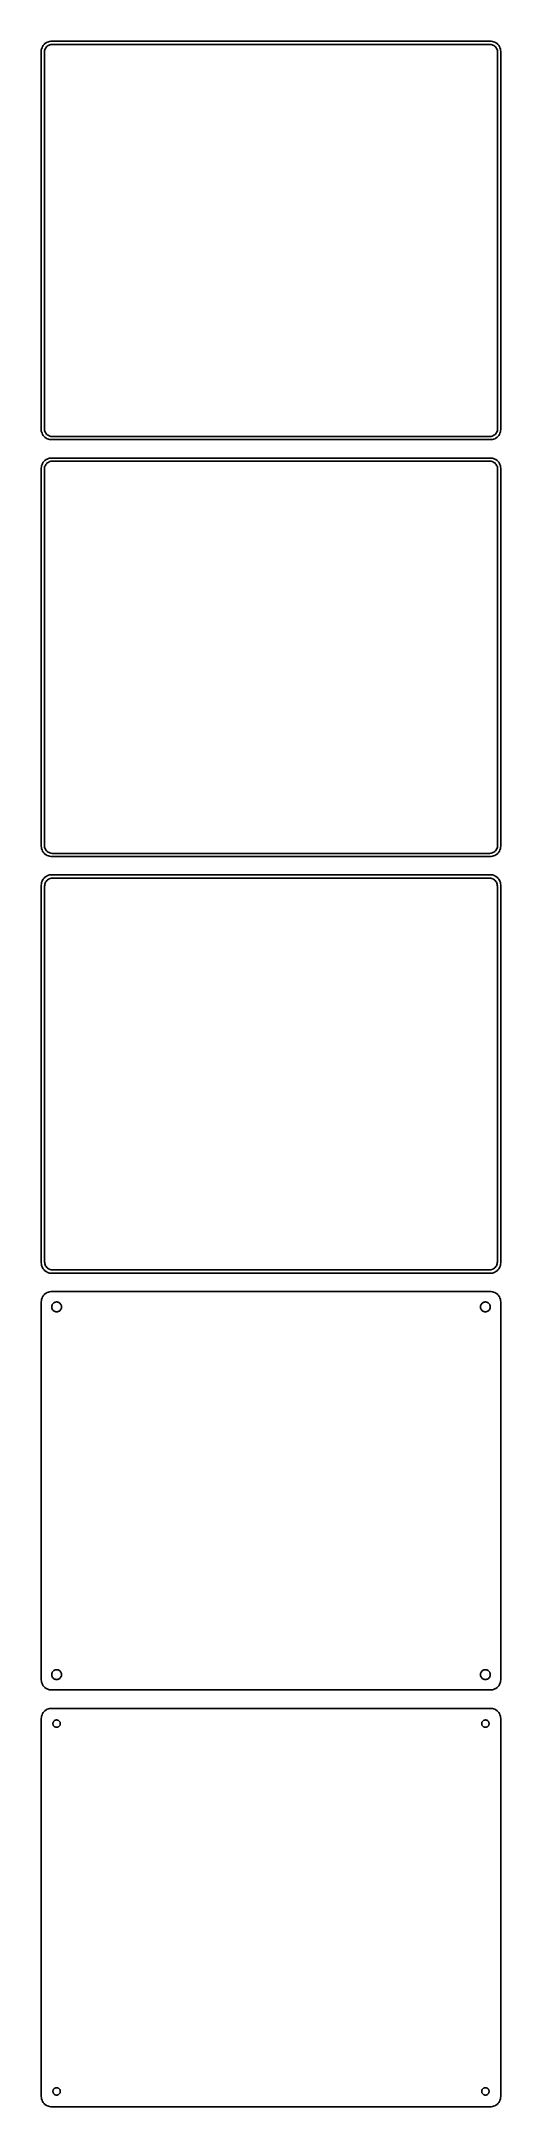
# Model space of a CAD drawing. Header units: metres. Extents: x -112 to 112, y 719 to 1729.
import ezdxf

# ---------------------------------------------------------------- set-up
doc = ezdxf.new("R2010")
doc.units = ezdxf.units.M

msp = doc.modelspace()

# ---------------------------------------------------------------- linework, layer by layer
for p, q in [((-109.629, 1729.02), (-110.179, 1728.72)), ((-109.045, 1729.26), (-109.629, 1729.02)), ((-108.437, 1729.41), (-109.045, 1729.26)), ((-107.814, 1729.49), (-108.437, 1729.41)), ((107.814, 1729.49), (-107.814, 1729.49)), ((108.437, 1729.41), (107.814, 1729.49)), ((109.045, 1729.26), (108.437, 1729.41)), ((109.629, 1729.02), (109.045, 1729.26)), ((110.179, 1728.72), (109.629, 1729.02)), ((-112.4, 1725.44), (-112.5, 1725.44)), ((-112.5, 1725.44), (-112.5, 1538.56)), ((-112.343, 1725.74), (-112.4, 1725.44)), ((-112.149, 1726.34), (-112.343, 1725.74)), ((-111.882, 1726.91), (-112.149, 1726.34)), ((-111.545, 1727.44), (-111.882, 1726.91)), ((-111.145, 1727.92), (-111.545, 1727.44)), ((-110.687, 1728.35), (-111.145, 1727.92)), ((-111, 1724), (-110.968, 1724.5)), ((-111, 1540), (-111, 1724)), ((-110.968, 1724.5), (-110.874, 1724.99)), ((-110.874, 1724.99), (-110.719, 1725.47)), ((-110.719, 1725.47), (-110.505, 1725.93)), ((-110.179, 1728.72), (-110.687, 1728.35)), ((-110.505, 1725.93), (-110.236, 1726.35)), ((-110.236, 1726.35), (-109.916, 1726.74)), ((-109.916, 1726.74), (-109.55, 1727.08)), ((-109.55, 1727.08), (-109.143, 1727.38)), ((-109.143, 1727.38), (-108.703, 1727.62)), ((-108.703, 1727.62), (-108.236, 1727.8)), ((-108.236, 1727.8), (-107.75, 1727.93)), ((-107.75, 1727.93), (-107.251, 1727.99)), ((-107.251, 1727.99), (107.251, 1727.99)), ((107.251, 1727.99), (107.75, 1727.93)), ((107.75, 1727.93), (108.236, 1727.8)), ((108.236, 1727.8), (108.703, 1727.62)), ((108.703, 1727.62), (109.143, 1727.38)), ((109.143, 1727.38), (109.55, 1727.08)), ((109.55, 1727.08), (109.916, 1726.74)), ((109.916, 1726.74), (110.236, 1726.35)), ((110.687, 1728.35), (110.179, 1728.72)), ((110.236, 1726.35), (110.505, 1725.93)), ((110.505, 1725.93), (110.719, 1725.47)), ((111.145, 1727.92), (110.687, 1728.35)), ((110.719, 1725.47), (110.874, 1724.99)), ((110.874, 1724.99), (110.968, 1724.5)), ((110.968, 1724.5), (111, 1724)), ((111, 1724), (111, 1540)), ((111.545, 1727.44), (111.145, 1727.92)), ((111.882, 1726.91), (111.545, 1727.44)), ((112.149, 1726.34), (111.882, 1726.91)), ((112.343, 1725.74), (112.149, 1726.34)), ((112.461, 1725.13), (112.343, 1725.74)), ((112.5, 1724.5), (112.461, 1725.13)), ((112.5, 1539.5), (112.5, 1724.5)), ((-112.5, 1538.56), (-112.4, 1538.56)), ((-112.4, 1538.56), (-112.343, 1538.26)), ((-112.343, 1538.26), (-112.149, 1537.66)), ((-112.149, 1537.66), (-111.882, 1537.09)), ((-111.882, 1537.09), (-111.545, 1536.56)), ((-110.968, 1539.5), (-111, 1540)), ((-110.874, 1539.01), (-110.968, 1539.5)), ((-110.719, 1538.53), (-110.874, 1539.01)), ((-110.505, 1538.07), (-110.719, 1538.53)), ((-110.236, 1537.65), (-110.505, 1538.07)), ((-109.916, 1537.26), (-110.236, 1537.65)), ((-109.55, 1536.92), (-109.916, 1537.26)), ((-109.143, 1536.62), (-109.55, 1536.92)), ((109.55, 1536.92), (109.143, 1536.62)), ((109.916, 1537.26), (109.55, 1536.92)), ((110.236, 1537.65), (109.916, 1537.26)), ((110.505, 1538.07), (110.236, 1537.65)), ((110.719, 1538.53), (110.505, 1538.07)), ((110.874, 1539.01), (110.719, 1538.53)), ((110.968, 1539.5), (110.874, 1539.01)), ((111, 1540), (110.968, 1539.5)), ((111.545, 1536.56), (111.882, 1537.09)), ((111.882, 1537.09), (112.149, 1537.66)), ((112.149, 1537.66), (112.343, 1538.26)), ((112.343, 1538.26), (112.461, 1538.87)), ((112.461, 1538.87), (112.5, 1539.5)), ((-111.545, 1536.56), (-111.145, 1536.08)), ((-111.145, 1536.08), (-110.687, 1535.65)), ((-110.687, 1535.65), (-110.179, 1535.28)), ((-110.179, 1535.28), (-109.629, 1534.98)), ((-109.629, 1534.98), (-109.045, 1534.74)), ((-108.703, 1536.38), (-109.143, 1536.62)), ((-109.045, 1534.74), (-108.437, 1534.59)), ((-108.236, 1536.2), (-108.703, 1536.38)), ((-108.437, 1534.59), (-107.814, 1534.51)), ((-107.75, 1536.07), (-108.236, 1536.2)), ((-107.814, 1534.51), (107.814, 1534.51)), ((-107.251, 1536.01), (-107.75, 1536.07)), ((107.251, 1536.01), (-107.251, 1536.01)), ((107.75, 1536.07), (107.251, 1536.01)), ((108.236, 1536.2), (107.75, 1536.07)), ((107.814, 1534.51), (108.437, 1534.59)), ((108.703, 1536.38), (108.236, 1536.2)), ((108.437, 1534.59), (109.045, 1534.74)), ((109.143, 1536.62), (108.703, 1536.38)), ((109.045, 1534.74), (109.629, 1534.98)), ((109.629, 1534.98), (110.179, 1535.28)), ((110.179, 1535.28), (110.687, 1535.65)), ((110.687, 1535.65), (111.145, 1536.08)), ((111.145, 1536.08), (111.545, 1536.56)), ((-112.461, 1521.13), (-112.5, 1520.5)), ((-112.5, 1520.5), (-112.5, 1335.5)), ((-112.343, 1521.74), (-112.461, 1521.13)), ((-112.149, 1522.34), (-112.343, 1521.74)), ((-111.882, 1522.91), (-112.149, 1522.34)), ((-111.545, 1523.44), (-111.882, 1522.91)), ((-111.145, 1523.92), (-111.545, 1523.44)), ((-110.687, 1524.35), (-111.145, 1523.92)), ((-111, 1520), (-110.968, 1520.5)), ((-111, 1336), (-111, 1520)), ((-110.968, 1520.5), (-110.874, 1520.99)), ((-110.874, 1520.99), (-110.719, 1521.47)), ((-110.719, 1521.47), (-110.505, 1521.93)), ((-110.179, 1524.72), (-110.687, 1524.35)), ((-110.505, 1521.93), (-110.236, 1522.35)), ((-110.236, 1522.35), (-109.916, 1522.74)), ((-109.629, 1525.02), (-110.179, 1524.72)), ((-109.916, 1522.74), (-109.55, 1523.08)), ((-109.045, 1525.26), (-109.629, 1525.02)), ((-109.55, 1523.08), (-109.143, 1523.38)), ((-109.143, 1523.38), (-108.703, 1523.62)), ((-108.437, 1525.41), (-109.045, 1525.26)), ((-108.703, 1523.62), (-108.236, 1523.8)), ((-107.814, 1525.49), (-108.437, 1525.41)), ((-108.236, 1523.8), (-107.75, 1523.93)), ((107.814, 1525.49), (-107.814, 1525.49)), ((-107.75, 1523.93), (-107.251, 1523.99)), ((-107.251, 1523.99), (107.251, 1523.99)), ((107.251, 1523.99), (107.75, 1523.93)), ((107.75, 1523.93), (108.236, 1523.8)), ((108.437, 1525.41), (107.814, 1525.49)), ((108.236, 1523.8), (108.703, 1523.62)), ((109.045, 1525.26), (108.437, 1525.41)), ((108.703, 1523.62), (109.143, 1523.38)), ((109.629, 1525.02), (109.045, 1525.26)), ((109.143, 1523.38), (109.55, 1523.08)), ((109.55, 1523.08), (109.916, 1522.74)), ((110.179, 1524.72), (109.629, 1525.02)), ((109.916, 1522.74), (110.236, 1522.35)), ((110.687, 1524.35), (110.179, 1524.72)), ((110.236, 1522.35), (110.505, 1521.93)), ((110.505, 1521.93), (110.719, 1521.47)), ((111.145, 1523.92), (110.687, 1524.35)), ((110.719, 1521.47), (110.874, 1520.99)), ((110.874, 1520.99), (110.968, 1520.5)), ((110.968, 1520.5), (111, 1520)), ((111, 1520), (111, 1336)), ((111.545, 1523.44), (111.145, 1523.92)), ((111.882, 1522.91), (111.545, 1523.44)), ((112.149, 1522.34), (111.882, 1522.91)), ((112.343, 1521.74), (112.149, 1522.34)), ((112.461, 1521.13), (112.343, 1521.74)), ((112.5, 1520.5), (112.461, 1521.13)), ((112.5, 1335.5), (112.5, 1520.5)), ((-112.5, 1335.5), (-112.461, 1334.87)), ((-112.461, 1334.87), (-112.343, 1334.26)), ((-110.968, 1335.5), (-111, 1336)), ((-110.874, 1335.01), (-110.968, 1335.5)), ((-110.719, 1334.53), (-110.874, 1335.01)), ((-110.505, 1334.07), (-110.719, 1334.53)), ((110.719, 1334.53), (110.505, 1334.07)), ((110.874, 1335.01), (110.719, 1334.53)), ((110.968, 1335.5), (110.874, 1335.01)), ((111, 1336), (110.968, 1335.5)), ((112.343, 1334.26), (112.461, 1334.87)), ((112.461, 1334.87), (112.5, 1335.5)), ((-112.343, 1334.26), (-112.149, 1333.66)), ((-112.149, 1333.66), (-111.882, 1333.09)), ((-111.882, 1333.09), (-111.545, 1332.56)), ((-111.545, 1332.56), (-111.145, 1332.08)), ((-111.145, 1332.08), (-110.687, 1331.65)), ((-110.687, 1331.65), (-110.179, 1331.28)), ((-110.236, 1333.65), (-110.505, 1334.07)), ((-109.916, 1333.26), (-110.236, 1333.65)), ((-110.179, 1331.28), (-109.629, 1330.98)), ((-109.55, 1332.92), (-109.916, 1333.26)), ((-109.629, 1330.98), (-109.045, 1330.74)), ((-109.143, 1332.62), (-109.55, 1332.92)), ((-108.703, 1332.38), (-109.143, 1332.62)), ((-109.045, 1330.74), (-108.437, 1330.59)), ((-108.236, 1332.2), (-108.703, 1332.38)), ((-108.437, 1330.59), (-107.814, 1330.51)), ((-107.75, 1332.07), (-108.236, 1332.2)), ((-107.814, 1330.51), (107.814, 1330.51)), ((-107.251, 1332.01), (-107.75, 1332.07)), ((107.251, 1332.01), (-107.251, 1332.01)), ((107.75, 1332.07), (107.251, 1332.01)), ((108.236, 1332.2), (107.75, 1332.07)), ((107.814, 1330.51), (108.437, 1330.59)), ((108.703, 1332.38), (108.236, 1332.2)), ((108.437, 1330.59), (109.045, 1330.74)), ((109.143, 1332.62), (108.703, 1332.38)), ((109.045, 1330.74), (109.629, 1330.98)), ((109.55, 1332.92), (109.143, 1332.62)), ((109.916, 1333.26), (109.55, 1332.92)), ((109.629, 1330.98), (110.179, 1331.28)), ((110.236, 1333.65), (109.916, 1333.26)), ((110.179, 1331.28), (110.687, 1331.65)), ((110.505, 1334.07), (110.236, 1333.65)), ((110.687, 1331.65), (111.145, 1332.08)), ((111.145, 1332.08), (111.545, 1332.56)), ((111.545, 1332.56), (111.882, 1333.09)), ((111.882, 1333.09), (112.149, 1333.66)), ((112.149, 1333.66), (112.343, 1334.26)), ((-112.461, 1317.13), (-112.5, 1316.5)), ((-112.5, 1316.5), (-112.5, 1131.5)), ((-112.343, 1317.74), (-112.461, 1317.13)), ((-112.149, 1318.34), (-112.343, 1317.74)), ((-111.882, 1318.91), (-112.149, 1318.34)), ((-111.545, 1319.44), (-111.882, 1318.91)), ((-111.145, 1319.92), (-111.545, 1319.44)), ((-110.687, 1320.35), (-111.145, 1319.92)), ((-110.873, 1316), (-110.842, 1316.49)), ((-110.873, 1132), (-110.873, 1316)), ((-110.842, 1316.49), (-110.751, 1316.96)), ((-110.751, 1316.96), (-110.601, 1317.43)), ((-110.179, 1320.72), (-110.687, 1320.35)), ((-110.601, 1317.43), (-110.394, 1317.87)), ((-110.394, 1317.87), (-110.133, 1318.28)), ((-109.629, 1321.02), (-110.179, 1320.72)), ((-110.133, 1318.28), (-109.823, 1318.65)), ((-109.823, 1318.65), (-109.469, 1318.98)), ((-109.045, 1321.26), (-109.629, 1321.02)), ((-109.469, 1318.98), (-109.075, 1319.27)), ((-109.075, 1319.27), (-108.649, 1319.5)), ((-108.437, 1321.41), (-109.045, 1321.26)), ((-108.649, 1319.5), (-108.197, 1319.68)), ((-107.814, 1321.49), (-108.437, 1321.41)), ((-108.197, 1319.68), (-107.726, 1319.8)), ((107.814, 1321.49), (-107.814, 1321.49)), ((-107.726, 1319.8), (-107.243, 1319.86)), ((-107.243, 1319.86), (107.243, 1319.86)), ((107.243, 1319.86), (107.726, 1319.8)), ((107.726, 1319.8), (108.197, 1319.68)), ((108.437, 1321.41), (107.814, 1321.49)), ((108.197, 1319.68), (108.649, 1319.5)), ((109.045, 1321.26), (108.437, 1321.41)), ((108.649, 1319.5), (109.075, 1319.27)), ((109.629, 1321.02), (109.045, 1321.26)), ((109.075, 1319.27), (109.469, 1318.98)), ((109.469, 1318.98), (109.823, 1318.65)), ((110.179, 1320.72), (109.629, 1321.02)), ((109.823, 1318.65), (110.133, 1318.28)), ((110.133, 1318.28), (110.394, 1317.87)), ((110.687, 1320.35), (110.179, 1320.72)), ((110.394, 1317.87), (110.601, 1317.43)), ((110.601, 1317.43), (110.751, 1316.96)), ((111.145, 1319.92), (110.687, 1320.35)), ((110.751, 1316.96), (110.842, 1316.49)), ((110.842, 1316.49), (110.873, 1316)), ((110.873, 1316), (110.873, 1132)), ((111.545, 1319.44), (111.145, 1319.92)), ((111.882, 1318.91), (111.545, 1319.44)), ((112.149, 1318.34), (111.882, 1318.91)), ((112.343, 1317.74), (112.149, 1318.34)), ((112.461, 1317.13), (112.343, 1317.74)), ((112.5, 1316.5), (112.461, 1317.13)), ((112.5, 1131.5), (112.5, 1316.5)), ((-112.5, 1131.5), (-112.461, 1130.87)), ((-112.461, 1130.87), (-112.343, 1130.26)), ((-112.343, 1130.26), (-112.149, 1129.66)), ((-112.149, 1129.66), (-111.882, 1129.09)), ((-111.882, 1129.09), (-111.545, 1128.56)), ((-111.545, 1128.56), (-111.145, 1128.08)), ((-111.145, 1128.08), (-110.687, 1127.65)), ((-110.842, 1131.51), (-110.873, 1132)), ((-110.751, 1131.04), (-110.842, 1131.51)), ((-110.601, 1130.57), (-110.751, 1131.04)), ((-110.687, 1127.65), (-110.179, 1127.28)), ((-110.394, 1130.13), (-110.601, 1130.57)), ((-110.133, 1129.72), (-110.394, 1130.13)), ((-110.179, 1127.28), (-109.629, 1126.98)), ((-109.823, 1129.35), (-110.133, 1129.72)), ((-109.469, 1129.02), (-109.823, 1129.35)), ((-109.629, 1126.98), (-109.045, 1126.74)), ((-109.075, 1128.73), (-109.469, 1129.02)), ((-108.649, 1128.5), (-109.075, 1128.73)), ((-109.045, 1126.74), (-108.437, 1126.59)), ((-108.197, 1128.32), (-108.649, 1128.5)), ((-108.437, 1126.59), (-107.814, 1126.51)), ((-107.726, 1128.2), (-108.197, 1128.32)), ((-107.814, 1126.51), (107.814, 1126.51)), ((-107.243, 1128.14), (-107.726, 1128.2)), ((107.243, 1128.14), (-107.243, 1128.14)), ((107.726, 1128.2), (107.243, 1128.14)), ((108.197, 1128.32), (107.726, 1128.2)), ((107.814, 1126.51), (108.437, 1126.59)), ((108.649, 1128.5), (108.197, 1128.32)), ((108.437, 1126.59), (109.045, 1126.74)), ((109.075, 1128.73), (108.649, 1128.5)), ((109.045, 1126.74), (109.629, 1126.98)), ((109.469, 1129.02), (109.075, 1128.73)), ((109.823, 1129.35), (109.469, 1129.02)), ((109.629, 1126.98), (110.179, 1127.28)), ((110.133, 1129.72), (109.823, 1129.35)), ((110.394, 1130.13), (110.133, 1129.72)), ((110.179, 1127.28), (110.687, 1127.65)), ((110.601, 1130.57), (110.394, 1130.13)), ((110.751, 1131.04), (110.601, 1130.57)), ((110.687, 1127.65), (111.145, 1128.08)), ((110.842, 1131.51), (110.751, 1131.04)), ((110.873, 1132), (110.842, 1131.51)), ((111.145, 1128.08), (111.545, 1128.56)), ((111.545, 1128.56), (111.882, 1129.09)), ((111.882, 1129.09), (112.149, 1129.66)), ((112.149, 1129.66), (112.343, 1130.26)), ((112.343, 1130.26), (112.461, 1130.87)), ((112.461, 1130.87), (112.5, 1131.5)), ((-112.461, 1113.13), (-112.5, 1112.5)), ((-112.5, 1112.5), (-112.5, 927.5)), ((-112.343, 1113.74), (-112.461, 1113.13)), ((-112.149, 1114.34), (-112.343, 1113.74)), ((-111.882, 1114.91), (-112.149, 1114.34)), ((-111.545, 1115.44), (-111.882, 1114.91)), ((-111.145, 1115.92), (-111.545, 1115.44)), ((-110.687, 1116.35), (-111.145, 1115.92)), ((-110.179, 1116.72), (-110.687, 1116.35)), ((-109.629, 1117.02), (-110.179, 1116.72)), ((-109.045, 1117.26), (-109.629, 1117.02)), ((-108.437, 1117.41), (-109.045, 1117.26)), ((-107.814, 1117.49), (-108.437, 1117.41)), ((107.814, 1117.49), (-107.814, 1117.49)), ((-106.286, 1112.03), (-106.022, 1112.17)), ((-106.022, 1112.17), (-105.742, 1112.28)), ((-105.742, 1112.28), (-105.45, 1112.36)), ((-105.45, 1112.36), (-105.151, 1112.4)), ((-105.151, 1112.4), (-104.849, 1112.4)), ((-104.849, 1112.4), (-104.55, 1112.36)), ((-104.55, 1112.36), (-104.258, 1112.28)), ((-104.258, 1112.28), (-103.978, 1112.17)), ((-103.978, 1112.17), (-103.714, 1112.03)), ((103.714, 1112.03), (103.978, 1112.17)), ((103.978, 1112.17), (104.258, 1112.28)), ((104.258, 1112.28), (104.55, 1112.36)), ((104.55, 1112.36), (104.849, 1112.4)), ((104.849, 1112.4), (105.151, 1112.4)), ((105.151, 1112.4), (105.45, 1112.36)), ((105.45, 1112.36), (105.742, 1112.28)), ((105.742, 1112.28), (106.022, 1112.17)), ((106.022, 1112.17), (106.286, 1112.03)), ((108.437, 1117.41), (107.814, 1117.49)), ((109.045, 1117.26), (108.437, 1117.41)), ((109.629, 1117.02), (109.045, 1117.26)), ((110.179, 1116.72), (109.629, 1117.02)), ((110.687, 1116.35), (110.179, 1116.72)), ((111.145, 1115.92), (110.687, 1116.35)), ((111.545, 1115.44), (111.145, 1115.92)), ((111.882, 1114.91), (111.545, 1115.44)), ((112.149, 1114.34), (111.882, 1114.91)), ((112.343, 1113.74), (112.149, 1114.34)), ((112.461, 1113.13), (112.343, 1113.74)), ((112.5, 1112.5), (112.461, 1113.13)), ((112.5, 927.5), (112.5, 1112.5)), ((-107.4, 1110), (-107.381, 1110.3)), ((-107.381, 1109.7), (-107.4, 1110)), ((-107.381, 1110.3), (-107.325, 1110.6)), ((-107.325, 1109.4), (-107.381, 1109.7)), ((-107.325, 1110.6), (-107.231, 1110.88)), ((-107.231, 1109.12), (-107.325, 1109.4)), ((-107.231, 1110.88), (-107.103, 1111.16)), ((-107.103, 1108.84), (-107.231, 1109.12)), ((-107.103, 1111.16), (-106.942, 1111.41)), ((-106.942, 1108.59), (-107.103, 1108.84)), ((-106.942, 1111.41), (-106.75, 1111.64)), ((-106.75, 1108.36), (-106.942, 1108.59)), ((-106.75, 1111.64), (-106.53, 1111.85)), ((-106.53, 1108.15), (-106.75, 1108.36)), ((-106.53, 1111.85), (-106.286, 1112.03)), ((-106.286, 1107.97), (-106.53, 1108.15)), ((-106.022, 1107.83), (-106.286, 1107.97)), ((-105.742, 1107.72), (-106.022, 1107.83)), ((-105.45, 1107.64), (-105.742, 1107.72)), ((-105.151, 1107.6), (-105.45, 1107.64)), ((-104.849, 1107.6), (-105.151, 1107.6)), ((-104.55, 1107.64), (-104.849, 1107.6)), ((-104.258, 1107.72), (-104.55, 1107.64)), ((-103.978, 1107.83), (-104.258, 1107.72)), ((-103.714, 1107.97), (-103.978, 1107.83)), ((-103.714, 1112.03), (-103.47, 1111.85)), ((-103.47, 1108.15), (-103.714, 1107.97)), ((-103.47, 1111.85), (-103.25, 1111.64)), ((-103.25, 1108.36), (-103.47, 1108.15)), ((-103.25, 1111.64), (-103.058, 1111.41)), ((-103.058, 1108.59), (-103.25, 1108.36)), ((-103.058, 1111.41), (-102.897, 1111.16)), ((-102.897, 1108.84), (-103.058, 1108.59)), ((-102.897, 1111.16), (-102.769, 1110.88)), ((-102.769, 1109.12), (-102.897, 1108.84)), ((-102.769, 1110.88), (-102.675, 1110.6)), ((-102.675, 1109.4), (-102.769, 1109.12)), ((-102.675, 1110.6), (-102.619, 1110.3)), ((-102.619, 1109.7), (-102.675, 1109.4)), ((-102.619, 1110.3), (-102.6, 1110)), ((-102.6, 1110), (-102.619, 1109.7)), ((102.6, 1110), (102.619, 1110.3)), ((102.619, 1109.7), (102.6, 1110)), ((102.619, 1110.3), (102.675, 1110.6)), ((102.675, 1109.4), (102.619, 1109.7)), ((102.675, 1110.6), (102.769, 1110.88)), ((102.769, 1109.12), (102.675, 1109.4)), ((102.769, 1110.88), (102.897, 1111.16)), ((102.897, 1108.84), (102.769, 1109.12)), ((102.897, 1111.16), (103.058, 1111.41)), ((103.058, 1108.59), (102.897, 1108.84)), ((103.058, 1111.41), (103.25, 1111.64)), ((103.25, 1108.36), (103.058, 1108.59)), ((103.25, 1111.64), (103.47, 1111.85)), ((103.47, 1108.15), (103.25, 1108.36)), ((103.47, 1111.85), (103.714, 1112.03)), ((103.714, 1107.97), (103.47, 1108.15)), ((103.978, 1107.83), (103.714, 1107.97)), ((104.258, 1107.72), (103.978, 1107.83)), ((104.55, 1107.64), (104.258, 1107.72)), ((104.849, 1107.6), (104.55, 1107.64)), ((105.151, 1107.6), (104.849, 1107.6)), ((105.45, 1107.64), (105.151, 1107.6)), ((105.742, 1107.72), (105.45, 1107.64)), ((106.022, 1107.83), (105.742, 1107.72)), ((106.286, 1107.97), (106.022, 1107.83)), ((106.286, 1112.03), (106.53, 1111.85)), ((106.53, 1108.15), (106.286, 1107.97)), ((106.53, 1111.85), (106.75, 1111.64)), ((106.75, 1108.36), (106.53, 1108.15)), ((106.75, 1111.64), (106.942, 1111.41)), ((106.942, 1108.59), (106.75, 1108.36)), ((106.942, 1111.41), (107.103, 1111.16)), ((107.103, 1108.84), (106.942, 1108.59)), ((107.103, 1111.16), (107.231, 1110.88)), ((107.231, 1109.12), (107.103, 1108.84)), ((107.231, 1110.88), (107.325, 1110.6)), ((107.325, 1109.4), (107.231, 1109.12)), ((107.325, 1110.6), (107.381, 1110.3)), ((107.381, 1109.7), (107.325, 1109.4)), ((107.381, 1110.3), (107.4, 1110)), ((107.4, 1110), (107.381, 1109.7)), ((-107.4, 930), (-107.381, 930.301)), ((-107.381, 930.301), (-107.325, 930.597)), ((-107.325, 930.597), (-107.231, 930.883)), ((-107.231, 930.883), (-107.103, 931.156)), ((-107.103, 931.156), (-106.942, 931.411)), ((-106.942, 931.411), (-106.75, 931.643)), ((-106.75, 931.643), (-106.53, 931.849)), ((-106.53, 931.849), (-106.286, 932.026)), ((-106.286, 932.026), (-106.022, 932.172)), ((-106.022, 932.172), (-105.742, 932.283)), ((-105.742, 932.283), (-105.45, 932.357)), ((-105.45, 932.357), (-105.151, 932.395)), ((-105.151, 932.395), (-104.849, 932.395)), ((-104.849, 932.395), (-104.55, 932.357)), ((-104.55, 932.357), (-104.258, 932.283)), ((-104.258, 932.283), (-103.978, 932.172)), ((-103.978, 932.172), (-103.714, 932.026)), ((-103.714, 932.026), (-103.47, 931.849)), ((-103.47, 931.849), (-103.25, 931.643)), ((-103.25, 931.643), (-103.058, 931.411)), ((-103.058, 931.411), (-102.897, 931.156)), ((-102.897, 931.156), (-102.769, 930.883)), ((-102.769, 930.883), (-102.675, 930.597)), ((-102.675, 930.597), (-102.619, 930.301)), ((-102.619, 930.301), (-102.6, 930)), ((102.6, 930), (102.619, 930.301)), ((102.619, 930.301), (102.675, 930.597)), ((102.675, 930.597), (102.769, 930.883)), ((102.769, 930.883), (102.897, 931.156)), ((102.897, 931.156), (103.058, 931.411)), ((103.058, 931.411), (103.25, 931.643)), ((103.25, 931.643), (103.47, 931.849)), ((103.47, 931.849), (103.714, 932.026)), ((103.714, 932.026), (103.978, 932.172)), ((103.978, 932.172), (104.258, 932.283)), ((104.258, 932.283), (104.55, 932.357)), ((104.55, 932.357), (104.849, 932.395)), ((104.849, 932.395), (105.151, 932.395)), ((105.151, 932.395), (105.45, 932.357)), ((105.45, 932.357), (105.742, 932.283)), ((105.742, 932.283), (106.022, 932.172)), ((106.022, 932.172), (106.286, 932.026)), ((106.286, 932.026), (106.53, 931.849)), ((106.53, 931.849), (106.75, 931.643)), ((106.75, 931.643), (106.942, 931.411)), ((106.942, 931.411), (107.103, 931.156)), ((107.103, 931.156), (107.231, 930.883)), ((107.231, 930.883), (107.325, 930.597)), ((107.325, 930.597), (107.381, 930.301)), ((107.381, 930.301), (107.4, 930)), ((-112.5, 927.5), (-112.461, 926.873)), ((-112.461, 926.873), (-112.343, 926.257)), ((-112.343, 926.257), (-112.149, 925.659)), ((-112.149, 925.659), (-111.882, 925.091)), ((-111.882, 925.091), (-111.545, 924.561)), ((-111.545, 924.561), (-111.145, 924.077)), ((-111.145, 924.077), (-110.687, 923.647)), ((-110.687, 923.647), (-110.179, 923.278)), ((-110.179, 923.278), (-109.629, 922.976)), ((-109.629, 922.976), (-109.045, 922.745)), ((-109.045, 922.745), (-108.437, 922.589)), ((-108.437, 922.589), (-107.814, 922.51)), ((-107.814, 922.51), (107.814, 922.51)), ((-107.381, 929.699), (-107.4, 930)), ((-107.325, 929.403), (-107.381, 929.699)), ((-107.231, 929.117), (-107.325, 929.403)), ((-107.103, 928.844), (-107.231, 929.117)), ((-106.942, 928.589), (-107.103, 928.844)), ((-106.75, 928.357), (-106.942, 928.589)), ((-106.53, 928.151), (-106.75, 928.357)), ((-106.286, 927.974), (-106.53, 928.151)), ((-106.022, 927.828), (-106.286, 927.974)), ((-105.742, 927.717), (-106.022, 927.828)), ((-105.45, 927.643), (-105.742, 927.717)), ((-105.151, 927.605), (-105.45, 927.643)), ((-104.849, 927.605), (-105.151, 927.605)), ((-104.55, 927.643), (-104.849, 927.605)), ((-104.258, 927.717), (-104.55, 927.643)), ((-103.978, 927.828), (-104.258, 927.717)), ((-103.714, 927.974), (-103.978, 927.828)), ((-103.47, 928.151), (-103.714, 927.974)), ((-103.25, 928.357), (-103.47, 928.151)), ((-103.058, 928.589), (-103.25, 928.357)), ((-102.897, 928.844), (-103.058, 928.589)), ((-102.769, 929.117), (-102.897, 928.844)), ((-102.675, 929.403), (-102.769, 929.117)), ((-102.619, 929.699), (-102.675, 929.403)), ((-102.6, 930), (-102.619, 929.699)), ((102.619, 929.699), (102.6, 930)), ((102.675, 929.403), (102.619, 929.699)), ((102.769, 929.117), (102.675, 929.403)), ((102.897, 928.844), (102.769, 929.117)), ((103.058, 928.589), (102.897, 928.844)), ((103.25, 928.357), (103.058, 928.589)), ((103.47, 928.151), (103.25, 928.357)), ((103.714, 927.974), (103.47, 928.151)), ((103.978, 927.828), (103.714, 927.974)), ((104.258, 927.717), (103.978, 927.828)), ((104.55, 927.643), (104.258, 927.717)), ((104.849, 927.605), (104.55, 927.643)), ((105.151, 927.605), (104.849, 927.605)), ((105.45, 927.643), (105.151, 927.605)), ((105.742, 927.717), (105.45, 927.643)), ((106.022, 927.828), (105.742, 927.717)), ((106.286, 927.974), (106.022, 927.828)), ((106.53, 928.151), (106.286, 927.974)), ((106.75, 928.357), (106.53, 928.151)), ((106.942, 928.589), (106.75, 928.357)), ((107.103, 928.844), (106.942, 928.589)), ((107.231, 929.117), (107.103, 928.844)), ((107.325, 929.403), (107.231, 929.117)), ((107.381, 929.699), (107.325, 929.403)), ((107.4, 930), (107.381, 929.699)), ((107.814, 922.51), (108.437, 922.589)), ((108.437, 922.589), (109.045, 922.745)), ((109.045, 922.745), (109.629, 922.976)), ((109.629, 922.976), (110.179, 923.278)), ((110.179, 923.278), (110.687, 923.647)), ((110.687, 923.647), (111.145, 924.077)), ((111.145, 924.077), (111.545, 924.561)), ((111.545, 924.561), (111.882, 925.091)), ((111.882, 925.091), (112.149, 925.659)), ((112.149, 925.659), (112.343, 926.257)), ((112.343, 926.257), (112.461, 926.873)), ((112.461, 926.873), (112.5, 927.5)), ((-112.149, 910.341), (-112.343, 909.743)), ((-111.882, 910.909), (-112.149, 910.341)), ((-111.545, 911.439), (-111.882, 910.909)), ((-111.145, 911.923), (-111.545, 911.439)), ((-110.687, 912.353), (-111.145, 911.923)), ((-110.179, 912.722), (-110.687, 912.353)), ((-109.629, 913.024), (-110.179, 912.722)), ((-109.045, 913.255), (-109.629, 913.024)), ((-108.437, 913.411), (-109.045, 913.255)), ((-107.814, 913.49), (-108.437, 913.411)), ((107.814, 913.49), (-107.814, 913.49)), ((108.437, 913.411), (107.814, 913.49)), ((109.045, 913.255), (108.437, 913.411)), ((109.629, 913.024), (109.045, 913.255)), ((110.179, 912.722), (109.629, 913.024)), ((110.687, 912.353), (110.179, 912.722)), ((111.145, 911.923), (110.687, 912.353)), ((111.545, 911.439), (111.145, 911.923)), ((111.882, 910.909), (111.545, 911.439)), ((112.149, 910.341), (111.882, 910.909)), ((112.343, 909.743), (112.149, 910.341)), ((-112.461, 909.127), (-112.5, 908.5)), ((-112.5, 908.5), (-112.5, 723.5)), ((-112.343, 909.743), (-112.461, 909.127)), ((-106.8, 906), (-106.786, 906.226)), ((-106.786, 905.774), (-106.8, 906)), ((-106.786, 906.226), (-106.743, 906.448)), ((-106.743, 905.552), (-106.786, 905.774)), ((-106.743, 906.448), (-106.674, 906.663)), ((-106.674, 905.337), (-106.743, 905.552)), ((-106.674, 906.663), (-106.577, 906.867)), ((-106.577, 905.133), (-106.674, 905.337)), ((-106.577, 906.867), (-106.456, 907.058)), ((-106.456, 904.942), (-106.577, 905.133)), ((-106.456, 907.058), (-106.312, 907.232)), ((-106.312, 904.768), (-106.456, 904.942)), ((-106.312, 907.232), (-106.147, 907.387)), ((-106.147, 904.613), (-106.312, 904.768)), ((-106.147, 907.387), (-105.964, 907.52)), ((-105.964, 904.48), (-106.147, 904.613)), ((-105.964, 907.52), (-105.766, 907.629)), ((-105.766, 904.371), (-105.964, 904.48)), ((-105.766, 907.629), (-105.556, 907.712)), ((-105.556, 904.288), (-105.766, 904.371)), ((-105.556, 907.712), (-105.337, 907.768)), ((-105.337, 904.232), (-105.556, 904.288)), ((-105.337, 907.768), (-105.113, 907.796)), ((-105.113, 904.204), (-105.337, 904.232)), ((-105.113, 907.796), (-104.887, 907.796)), ((-104.887, 904.204), (-105.113, 904.204)), ((-104.887, 907.796), (-104.663, 907.768)), ((-104.663, 904.232), (-104.887, 904.204)), ((-104.663, 907.768), (-104.444, 907.712)), ((-104.444, 904.288), (-104.663, 904.232)), ((-104.444, 907.712), (-104.234, 907.629)), ((-104.234, 904.371), (-104.444, 904.288)), ((-104.234, 907.629), (-104.036, 907.52)), ((-104.036, 904.48), (-104.234, 904.371)), ((-104.036, 907.52), (-103.853, 907.387)), ((-103.853, 904.613), (-104.036, 904.48)), ((-103.853, 907.387), (-103.688, 907.232)), ((-103.688, 904.768), (-103.853, 904.613)), ((-103.688, 907.232), (-103.544, 907.058)), ((-103.544, 904.942), (-103.688, 904.768)), ((-103.544, 907.058), (-103.423, 906.867)), ((-103.423, 905.133), (-103.544, 904.942)), ((-103.423, 906.867), (-103.326, 906.663)), ((-103.326, 905.337), (-103.423, 905.133)), ((-103.326, 906.663), (-103.257, 906.448)), ((-103.257, 905.552), (-103.326, 905.337)), ((-103.257, 906.448), (-103.214, 906.226)), ((-103.214, 905.774), (-103.257, 905.552)), ((-103.214, 906.226), (-103.2, 906)), ((-103.2, 906), (-103.214, 905.774)), ((103.2, 906), (103.214, 906.226)), ((103.214, 905.774), (103.2, 906)), ((103.214, 906.226), (103.257, 906.448)), ((103.257, 905.552), (103.214, 905.774)), ((103.257, 906.448), (103.326, 906.663)), ((103.326, 905.337), (103.257, 905.552)), ((103.326, 906.663), (103.423, 906.867)), ((103.423, 905.133), (103.326, 905.337)), ((103.423, 906.867), (103.544, 907.058)), ((103.544, 904.942), (103.423, 905.133)), ((103.544, 907.058), (103.688, 907.232)), ((103.688, 904.768), (103.544, 904.942)), ((103.688, 907.232), (103.853, 907.387)), ((103.853, 904.613), (103.688, 904.768)), ((103.853, 907.387), (104.036, 907.52)), ((104.036, 904.48), (103.853, 904.613)), ((104.036, 907.52), (104.234, 907.629)), ((104.234, 904.371), (104.036, 904.48)), ((104.234, 907.629), (104.444, 907.712)), ((104.444, 904.288), (104.234, 904.371)), ((104.444, 907.712), (104.663, 907.768)), ((104.663, 904.232), (104.444, 904.288)), ((104.663, 907.768), (104.887, 907.796)), ((104.887, 904.204), (104.663, 904.232)), ((104.887, 907.796), (105.113, 907.796)), ((105.113, 904.204), (104.887, 904.204)), ((105.113, 907.796), (105.337, 907.768)), ((105.337, 904.232), (105.113, 904.204)), ((105.337, 907.768), (105.556, 907.712)), ((105.556, 904.288), (105.337, 904.232)), ((105.556, 907.712), (105.766, 907.629)), ((105.766, 904.371), (105.556, 904.288)), ((105.766, 907.629), (105.964, 907.52)), ((105.964, 904.48), (105.766, 904.371)), ((105.964, 907.52), (106.147, 907.387)), ((106.147, 904.613), (105.964, 904.48)), ((106.147, 907.387), (106.312, 907.232)), ((106.312, 904.768), (106.147, 904.613)), ((106.312, 907.232), (106.456, 907.058)), ((106.456, 904.942), (106.312, 904.768)), ((106.456, 907.058), (106.577, 906.867)), ((106.577, 905.133), (106.456, 904.942)), ((106.577, 906.867), (106.674, 906.663)), ((106.674, 905.337), (106.577, 905.133)), ((106.674, 906.663), (106.743, 906.448)), ((106.743, 905.552), (106.674, 905.337)), ((106.743, 906.448), (106.786, 906.226)), ((106.786, 905.774), (106.743, 905.552)), ((106.786, 906.226), (106.8, 906)), ((106.8, 906), (106.786, 905.774)), ((112.461, 909.127), (112.343, 909.743)), ((112.5, 908.5), (112.461, 909.127)), ((112.5, 723.5), (112.5, 908.5)), ((-112.5, 723.5), (-112.461, 722.873)), ((-112.461, 722.873), (-112.343, 722.257)), ((-112.343, 722.257), (-112.149, 721.659)), ((-112.149, 721.659), (-111.882, 721.091)), ((-111.882, 721.091), (-111.545, 720.561)), ((-111.545, 720.561), (-111.145, 720.077)), ((-111.145, 720.077), (-110.687, 719.647)), ((-110.687, 719.647), (-110.179, 719.278)), ((-110.179, 719.278), (-109.629, 718.976)), ((-109.629, 718.976), (-109.045, 718.745)), ((-109.045, 718.745), (-108.437, 718.589)), ((-108.437, 718.589), (-107.814, 718.51)), ((-107.814, 718.51), (107.814, 718.51)), ((-106.8, 726), (-106.786, 726.226)), ((-106.786, 725.774), (-106.8, 726)), ((-106.786, 726.226), (-106.743, 726.448)), ((-106.743, 725.552), (-106.786, 725.774)), ((-106.743, 726.448), (-106.674, 726.663)), ((-106.674, 725.337), (-106.743, 725.552)), ((-106.674, 726.663), (-106.577, 726.867)), ((-106.577, 725.133), (-106.674, 725.337)), ((-106.577, 726.867), (-106.456, 727.058)), ((-106.456, 724.942), (-106.577, 725.133)), ((-106.456, 727.058), (-106.312, 727.232)), ((-106.312, 724.768), (-106.456, 724.942)), ((-106.312, 727.232), (-106.147, 727.387)), ((-106.147, 724.613), (-106.312, 724.768)), ((-106.147, 727.387), (-105.964, 727.52)), ((-105.964, 724.48), (-106.147, 724.613)), ((-105.964, 727.52), (-105.766, 727.629)), ((-105.766, 724.371), (-105.964, 724.48)), ((-105.766, 727.629), (-105.556, 727.712)), ((-105.556, 724.288), (-105.766, 724.371)), ((-105.556, 727.712), (-105.337, 727.768)), ((-105.337, 724.232), (-105.556, 724.288)), ((-105.337, 727.768), (-105.113, 727.796)), ((-105.113, 724.204), (-105.337, 724.232)), ((-105.113, 727.796), (-104.887, 727.796)), ((-104.887, 724.204), (-105.113, 724.204)), ((-104.887, 727.796), (-104.663, 727.768)), ((-104.663, 724.232), (-104.887, 724.204)), ((-104.663, 727.768), (-104.444, 727.712)), ((-104.444, 724.288), (-104.663, 724.232)), ((-104.444, 727.712), (-104.234, 727.629)), ((-104.234, 724.371), (-104.444, 724.288)), ((-104.234, 727.629), (-104.036, 727.52)), ((-104.036, 724.48), (-104.234, 724.371)), ((-104.036, 727.52), (-103.853, 727.387)), ((-103.853, 724.613), (-104.036, 724.48)), ((-103.853, 727.387), (-103.688, 727.232)), ((-103.688, 724.768), (-103.853, 724.613)), ((-103.688, 727.232), (-103.544, 727.058)), ((-103.544, 724.942), (-103.688, 724.768)), ((-103.544, 727.058), (-103.423, 726.867)), ((-103.423, 725.133), (-103.544, 724.942)), ((-103.423, 726.867), (-103.326, 726.663)), ((-103.326, 725.337), (-103.423, 725.133)), ((-103.326, 726.663), (-103.257, 726.448)), ((-103.257, 725.552), (-103.326, 725.337)), ((-103.257, 726.448), (-103.214, 726.226)), ((-103.214, 725.774), (-103.257, 725.552)), ((-103.214, 726.226), (-103.2, 726)), ((-103.2, 726), (-103.214, 725.774)), ((103.2, 726), (103.214, 726.226)), ((103.214, 725.774), (103.2, 726)), ((103.214, 726.226), (103.257, 726.448)), ((103.257, 725.552), (103.214, 725.774)), ((103.257, 726.448), (103.326, 726.663)), ((103.326, 725.337), (103.257, 725.552)), ((103.326, 726.663), (103.423, 726.867)), ((103.423, 725.133), (103.326, 725.337)), ((103.423, 726.867), (103.544, 727.058)), ((103.544, 724.942), (103.423, 725.133)), ((103.544, 727.058), (103.688, 727.232)), ((103.688, 724.768), (103.544, 724.942)), ((103.688, 727.232), (103.853, 727.387)), ((103.853, 724.613), (103.688, 724.768)), ((103.853, 727.387), (104.036, 727.52)), ((104.036, 724.48), (103.853, 724.613)), ((104.036, 727.52), (104.234, 727.629)), ((104.234, 724.371), (104.036, 724.48)), ((104.234, 727.629), (104.444, 727.712)), ((104.444, 724.288), (104.234, 724.371)), ((104.444, 727.712), (104.663, 727.768)), ((104.663, 724.232), (104.444, 724.288)), ((104.663, 727.768), (104.887, 727.796)), ((104.887, 724.204), (104.663, 724.232)), ((104.887, 727.796), (105.113, 727.796)), ((105.113, 724.204), (104.887, 724.204)), ((105.113, 727.796), (105.337, 727.768)), ((105.337, 724.232), (105.113, 724.204)), ((105.337, 727.768), (105.556, 727.712)), ((105.556, 724.288), (105.337, 724.232)), ((105.556, 727.712), (105.766, 727.629)), ((105.766, 724.371), (105.556, 724.288)), ((105.766, 727.629), (105.964, 727.52)), ((105.964, 724.48), (105.766, 724.371)), ((105.964, 727.52), (106.147, 727.387)), ((106.147, 724.613), (105.964, 724.48)), ((106.147, 727.387), (106.312, 727.232)), ((106.312, 724.768), (106.147, 724.613)), ((106.312, 727.232), (106.456, 727.058)), ((106.456, 724.942), (106.312, 724.768)), ((106.456, 727.058), (106.577, 726.867)), ((106.577, 725.133), (106.456, 724.942)), ((106.577, 726.867), (106.674, 726.663)), ((106.674, 725.337), (106.577, 725.133)), ((106.674, 726.663), (106.743, 726.448)), ((106.743, 725.552), (106.674, 725.337)), ((106.743, 726.448), (106.786, 726.226)), ((106.786, 725.774), (106.743, 725.552)), ((106.786, 726.226), (106.8, 726)), ((106.8, 726), (106.786, 725.774)), ((107.814, 718.51), (108.437, 718.589)), ((108.437, 718.589), (109.045, 718.745)), ((109.045, 718.745), (109.629, 718.976)), ((109.629, 718.976), (110.179, 719.278)), ((110.179, 719.278), (110.687, 719.647)), ((110.687, 719.647), (111.145, 720.077)), ((111.145, 720.077), (111.545, 720.561)), ((111.545, 720.561), (111.882, 721.091)), ((111.882, 721.091), (112.149, 721.659)), ((112.149, 721.659), (112.343, 722.257)), ((112.343, 722.257), (112.461, 722.873)), ((112.461, 722.873), (112.5, 723.5))]:
    msp.add_line(p, q)

doc.saveas('drawing.dxf')
